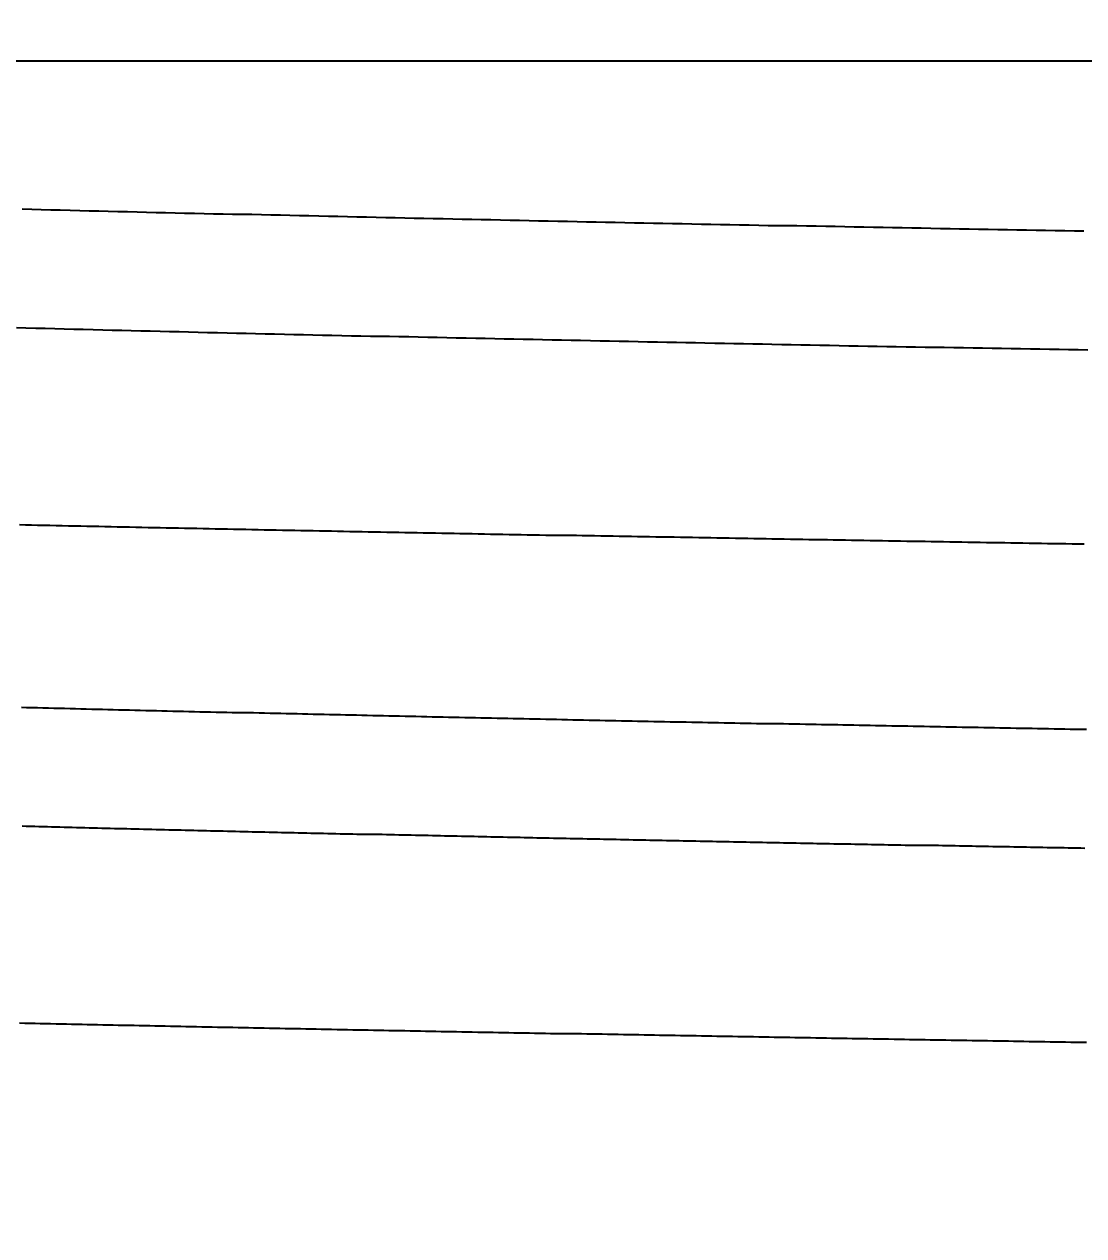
# Model space of a CAD drawing. Header units: millimetres. Extents: x 0 to 3800, y -67 to 2530.
# Drawn here: x 2305.645 to 2308.917, y 1597.292 to 1601.036 of the extents above; entities that cross this region are included whole.
import ezdxf

# ---------------------------------------------------------------- set-up
doc = ezdxf.new("R2010")
doc.units = ezdxf.units.MM
doc.layers.add('내부선 및 부속', color=4, linetype='Continuous')
doc.layers.add('치수선', color=7, linetype='Continuous')
doc.styles.add('____', font='')
doc.styles.get('____').set_extended_font_data('굴림')
doc.dimstyles.new('MSADIM', dxfattribs={"dimtxt": 33, "dimasz": 17, "dimexe": 10, "dimexo": 7.5, "dimgap": 10, "dimtad": 0, "dimtih": 1, "dimtoh": 1, "dimdec": 0, "dimzin": 1, "dimdsep": 46, "dimtxsty": '____', "dimcen": 11.25, "dimadec": 0, "dimazin": 0, "dimtfac": 1, "dimtdec": 0, "dimtix": 1, "dimtmove": 0, "dimatfit": 3, "dimfxl": 1, "dimtolj": 1, "dimtzin": 1, "dimarcsym": 0})

# ---------------------------------------------------------------- blocks, each defined once
blk = doc.blocks.new('*D52')
at = {"layer": '치수선', "color": 0, "linetype": 'Continuous', "lineweight": -2, "transparency": 16777216}
for p, q in [((2932.4547, 1675.4392), (2932.4547, 1337.9392)), ((2232.4547, 1355.3142), (2232.4547, 1337.9392)), ((2249.4547, 1347.9392), (2545.3242, 1347.9392)), ((2915.4547, 1347.9392), (2619.5852, 1347.9392))]:
    blk.add_line(p, q, dxfattribs=at)
at = {"layer": '치수선', "color": 0, "linetype": 'Continuous', "transparency": 16777216}
for points in [[(2249.4547, 1350.7725), (2249.4547, 1345.1059), (2232.4547, 1347.9392)], [(2915.4547, 1350.7725), (2915.4547, 1345.1059), (2932.4547, 1347.9392)]]:
    blk.add_solid(points, dxfattribs=at)
at = {"layer": '치수선', "color": 0, "linetype": 'Continuous', "transparency": 16777216, "insert": (2582.4547, 1347.9392), "char_height": 25, "attachment_point": 5, "style": '____'}
blk.add_mtext('\\A1;700', dxfattribs=at)

msp = doc.modelspace()

# ---------------------------------------------------------------- linework, layer by layer
at = {"layer": '내부선 및 부속', "linetype": 'Continuous'}
msp.add_line((2343.3534, 1600.9215), (2301.5558, 1600.9215), dxfattribs=at)
at = {"layer": '내부선 및 부속', "linetype": 'Continuous', "flags": 128}
for points in [[(2305.6386, 1600.4652), (2305.6686, 1600.4642), (2305.6976, 1600.4632), (2305.7276, 1600.4622), (2305.7566, 1600.4622), (2305.7866, 1600.4612), (2305.8166, 1600.4602), (2305.8456, 1600.4592), (2305.8756, 1600.4592), (2305.9046, 1600.4582), (2305.9346, 1600.4572), (2305.9636, 1600.4572), (2305.9936, 1600.4562), (2306.0226, 1600.4552), (2306.0526, 1600.4542), (2306.0526, 1600.4542), (2306.0816, 1600.4542), (2306.1116, 1600.4532), (2306.1406, 1600.4522), (2306.1706, 1600.4522), (2306.2006, 1600.4512), (2306.2296, 1600.4502), (2306.2596, 1600.4502), (2306.2886, 1600.4492), (2306.3186, 1600.4482), (2306.3476, 1600.4482), (2306.3776, 1600.4472), (2306.4066, 1600.4462), (2306.4366, 1600.4462), (2306.4656, 1600.4452), (2306.4956, 1600.4442), (2306.5246, 1600.4442), (2306.5546, 1600.4432), (2306.5846, 1600.4422), (2306.6136, 1600.4422), (2306.6436, 1600.4412), (2306.6726, 1600.4402), (2306.7026, 1600.4402), (2306.7316, 1600.4392), (2306.7616, 1600.4382), (2306.7906, 1600.4382), (2306.8206, 1600.4372), (2306.8496, 1600.4362), (2306.8796, 1600.4362), (2306.9086, 1600.4352), (2306.9386, 1600.4352), (2306.9686, 1600.4342), (2306.9976, 1600.4332), (2307.0276, 1600.4332), (2307.0566, 1600.4322), (2307.0866, 1600.4322), (2307.1156, 1600.4312), (2307.1456, 1600.4302), (2307.1746, 1600.4302), (2307.2046, 1600.4292), (2307.2336, 1600.4282), (2307.2636, 1600.4282), (2307.2936, 1600.4272), (2307.3226, 1600.4272), (2307.3526, 1600.4262), (2307.3816, 1600.4252), (2307.4116, 1600.4252), (2307.4406, 1600.4242), (2307.4706, 1600.4242), (2307.4996, 1600.4232), (2307.5296, 1600.4222), (2307.5586, 1600.4222), (2307.5886, 1600.4212), (2307.6176, 1600.4212), (2307.6476, 1600.4202), (2307.6776, 1600.4202), (2307.7066, 1600.4192), (2307.7366, 1600.4182), (2307.7656, 1600.4182), (2307.7956, 1600.4172), (2307.8246, 1600.4172), (2307.8546, 1600.4162), (2307.8836, 1600.4162), (2307.9136, 1600.4152), (2307.9426, 1600.4142), (2307.9726, 1600.4142), (2308.0016, 1600.4132), (2308.0316, 1600.4132), (2308.0616, 1600.4122), (2308.0906, 1600.4122), (2308.1206, 1600.4112), (2308.1496, 1600.4112), (2308.1796, 1600.4102), (2308.2086, 1600.4092), (2308.2386, 1600.4092), (2308.2676, 1600.4082), (2308.2976, 1600.4082), (2308.3266, 1600.4072), (2308.3566, 1600.4072), (2308.3866, 1600.4062), (2308.4156, 1600.4062), (2308.4456, 1600.4052), (2308.4746, 1600.4042), (2308.5046, 1600.4042), (2308.5336, 1600.4032), (2308.5636, 1600.4032), (2308.5926, 1600.4022), (2308.6226, 1600.4022), (2308.6516, 1600.4012), (2308.6816, 1600.4012), (2308.7106, 1600.4002), (2308.7406, 1600.4002), (2308.7706, 1600.3992), (2308.7996, 1600.3992), (2308.8296, 1600.3982), (2308.8586, 1600.3982), (2308.8886, 1600.3972), (2308.9176, 1600.3972)], [(2305.6216, 1600.0982), (2305.6506, 1600.0972), (2305.6806, 1600.0962), (2305.7096, 1600.0962), (2305.7396, 1600.0952), (2305.7686, 1600.0942), (2305.7986, 1600.0932), (2305.8276, 1600.0932), (2305.8576, 1600.0922), (2305.8876, 1600.0912), (2305.9166, 1600.0902), (2305.9466, 1600.0902), (2305.9756, 1600.0892), (2306.0056, 1600.0882), (2306.0346, 1600.0882), (2306.0346, 1600.0882), (2306.0646, 1600.0872), (2306.0936, 1600.0862), (2306.1236, 1600.0862), (2306.1526, 1600.0852), (2306.1826, 1600.0842), (2306.2116, 1600.0832), (2306.2416, 1600.0832), (2306.2716, 1600.0822), (2306.3006, 1600.0812), (2306.3306, 1600.0812), (2306.3596, 1600.0802), (2306.3896, 1600.0792), (2306.4186, 1600.0792), (2306.4486, 1600.0782), (2306.4776, 1600.0772), (2306.5076, 1600.0772), (2306.5366, 1600.0762), (2306.5666, 1600.0752), (2306.5956, 1600.0752), (2306.6256, 1600.0742), (2306.6556, 1600.0732), (2306.6846, 1600.0732), (2306.7146, 1600.0722), (2306.7436, 1600.0722), (2306.7736, 1600.0712), (2306.8026, 1600.0702), (2306.8326, 1600.0702), (2306.8616, 1600.0692), (2306.8916, 1600.0682), (2306.9206, 1600.0682), (2306.9506, 1600.0672), (2306.9796, 1600.0662), (2307.0096, 1600.0662), (2307.0396, 1600.0652), (2307.0686, 1600.0652), (2307.0986, 1600.0642), (2307.1276, 1600.0632), (2307.1576, 1600.0632), (2307.1866, 1600.0622), (2307.2166, 1600.0622), (2307.2456, 1600.0612), (2307.2756, 1600.0602), (2307.3046, 1600.0602), (2307.3346, 1600.0592), (2307.3636, 1600.0592), (2307.3936, 1600.0582), (2307.4236, 1600.0572), (2307.4526, 1600.0572), (2307.4826, 1600.0562), (2307.5116, 1600.0562), (2307.5416, 1600.0552), (2307.5706, 1600.0542), (2307.6006, 1600.0542), (2307.6296, 1600.0532), (2307.6596, 1600.0532), (2307.6886, 1600.0522), (2307.7186, 1600.0522), (2307.7476, 1600.0512), (2307.7776, 1600.0502), (2307.8076, 1600.0502), (2307.8366, 1600.0492), (2307.8666, 1600.0492), (2307.8956, 1600.0482), (2307.9256, 1600.0482), (2307.9546, 1600.0472), (2307.9846, 1600.0462), (2308.0136, 1600.0462), (2308.0436, 1600.0452), (2308.0726, 1600.0452), (2308.1026, 1600.0442), (2308.1326, 1600.0442), (2308.1616, 1600.0432), (2308.1916, 1600.0422), (2308.2206, 1600.0422), (2308.2506, 1600.0412), (2308.2796, 1600.0412), (2308.3096, 1600.0402), (2308.3386, 1600.0402), (2308.3686, 1600.0392), (2308.3976, 1600.0392), (2308.4276, 1600.0382), (2308.4566, 1600.0382), (2308.4866, 1600.0372), (2308.5166, 1600.0362), (2308.5456, 1600.0362), (2308.5756, 1600.0352), (2308.6046, 1600.0352), (2308.6346, 1600.0342), (2308.6636, 1600.0342), (2308.6936, 1600.0332), (2308.7226, 1600.0332), (2308.7526, 1600.0322), (2308.7816, 1600.0322), (2308.8116, 1600.0312), (2308.8416, 1600.0312), (2308.8706, 1600.0302), (2308.9006, 1600.0302), (2308.9296, 1600.0292)], [(2305.6306, 1599.4892), (2305.6486, 1599.4882), (2305.6676, 1599.4882), (2305.6866, 1599.4872), (2305.7056, 1599.4872), (2305.7056, 1599.4872), (2305.7246, 1599.4872), (2305.7436, 1599.4862), (2305.7626, 1599.4862), (2305.7816, 1599.4852), (2305.8006, 1599.4852), (2305.8196, 1599.4852), (2305.8386, 1599.4842), (2305.8566, 1599.4842), (2305.8756, 1599.4842), (2305.8946, 1599.4832), (2305.9136, 1599.4832), (2305.9326, 1599.4822), (2305.9516, 1599.4822), (2305.9706, 1599.4822), (2305.9896, 1599.4812), (2306.0086, 1599.4812), (2306.0276, 1599.4802), (2306.0456, 1599.4802), (2306.0646, 1599.4802), (2306.0836, 1599.4792), (2306.1026, 1599.4792), (2306.1216, 1599.4792), (2306.1406, 1599.4782), (2306.1596, 1599.4782), (2306.1786, 1599.4782), (2306.1976, 1599.4772), (2306.2166, 1599.4772), (2306.2346, 1599.4762), (2306.2536, 1599.4762), (2306.2726, 1599.4762), (2306.2916, 1599.4752), (2306.3106, 1599.4752), (2306.3296, 1599.4752), (2306.3486, 1599.4742), (2306.3676, 1599.4742), (2306.3866, 1599.4732), (2306.4056, 1599.4732), (2306.4236, 1599.4732), (2306.4426, 1599.4722), (2306.4616, 1599.4722), (2306.4806, 1599.4722), (2306.4996, 1599.4712), (2306.5186, 1599.4712), (2306.5376, 1599.4712), (2306.5566, 1599.4702), (2306.5756, 1599.4702), (2306.5946, 1599.4702), (2306.6126, 1599.4692), (2306.6316, 1599.4692), (2306.6506, 1599.4682), (2306.6696, 1599.4682), (2306.6886, 1599.4682), (2306.7076, 1599.4672), (2306.7266, 1599.4672), (2306.7456, 1599.4672), (2306.7646, 1599.4662), (2306.7836, 1599.4662), (2306.8016, 1599.4662), (2306.8206, 1599.4652), (2306.8396, 1599.4652), (2306.8586, 1599.4652), (2306.8776, 1599.4642), (2306.8966, 1599.4642), (2306.9156, 1599.4642), (2306.9346, 1599.4632), (2306.9536, 1599.4632), (2306.9726, 1599.4632), (2306.9906, 1599.4622), (2307.0096, 1599.4622), (2307.0286, 1599.4622), (2307.0476, 1599.4612), (2307.0666, 1599.4612), (2307.0856, 1599.4602), (2307.1046, 1599.4602), (2307.1236, 1599.4602), (2307.1426, 1599.4592), (2307.1616, 1599.4592), (2307.1796, 1599.4592), (2307.1986, 1599.4582), (2307.2176, 1599.4582), (2307.2366, 1599.4582), (2307.2556, 1599.4572), (2307.2746, 1599.4572), (2307.2936, 1599.4572), (2307.3126, 1599.4562), (2307.3316, 1599.4562), (2307.3506, 1599.4562), (2307.3686, 1599.4552), (2307.3876, 1599.4552), (2307.4066, 1599.4552), (2307.4256, 1599.4542), (2307.4446, 1599.4542), (2307.4636, 1599.4542), (2307.4826, 1599.4532), (2307.5016, 1599.4532), (2307.5206, 1599.4532), (2307.5396, 1599.4522), (2307.5586, 1599.4522), (2307.5766, 1599.4522), (2307.5956, 1599.4512), (2307.5956, 1599.4512), (2307.6146, 1599.4512), (2307.6336, 1599.4512), (2307.6526, 1599.4512), (2307.6716, 1599.4502), (2307.6906, 1599.4502), (2307.7096, 1599.4502), (2307.7286, 1599.4492), (2307.7476, 1599.4492), (2307.7656, 1599.4492), (2307.7846, 1599.4482), (2307.8036, 1599.4482), (2307.8226, 1599.4482), (2307.8416, 1599.4472), (2307.8606, 1599.4472), (2307.8796, 1599.4472), (2307.8986, 1599.4462), (2307.9176, 1599.4462), (2307.9366, 1599.4462), (2307.9546, 1599.4452), (2307.9736, 1599.4452), (2307.9926, 1599.4452), (2308.0116, 1599.4442), (2308.0306, 1599.4442), (2308.0496, 1599.4442), (2308.0686, 1599.4432), (2308.0876, 1599.4432), (2308.1066, 1599.4432), (2308.1256, 1599.4432), (2308.1436, 1599.4422), (2308.1626, 1599.4422), (2308.1816, 1599.4422), (2308.2006, 1599.4412), (2308.2196, 1599.4412), (2308.2386, 1599.4412), (2308.2576, 1599.4402), (2308.2766, 1599.4402), (2308.2956, 1599.4402), (2308.3146, 1599.4392), (2308.3326, 1599.4392), (2308.3516, 1599.4392), (2308.3706, 1599.4382), (2308.3896, 1599.4382), (2308.4086, 1599.4382), (2308.4276, 1599.4382), (2308.4466, 1599.4372), (2308.4656, 1599.4372), (2308.4846, 1599.4372), (2308.5036, 1599.4362), (2308.5226, 1599.4362), (2308.5406, 1599.4362), (2308.5596, 1599.4352), (2308.5786, 1599.4352), (2308.5976, 1599.4352), (2308.6166, 1599.4342), (2308.6356, 1599.4342), (2308.6546, 1599.4342), (2308.6736, 1599.4342), (2308.6926, 1599.4332), (2308.7116, 1599.4332), (2308.7296, 1599.4332), (2308.7486, 1599.4322), (2308.7676, 1599.4322), (2308.7866, 1599.4322), (2308.8056, 1599.4312), (2308.8246, 1599.4312), (2308.8436, 1599.4312), (2308.8626, 1599.4312), (2308.8816, 1599.4302), (2308.9006, 1599.4302), (2308.9186, 1599.4302)], [(2305.6366, 1598.9252), (2305.6526, 1598.9242), (2305.6696, 1598.9242), (2305.6866, 1598.9242), (2305.7026, 1598.9232), (2305.7196, 1598.9232), (2305.7366, 1598.9222), (2305.7526, 1598.9222), (2305.7696, 1598.9222), (2305.7866, 1598.9212), (2305.8036, 1598.9212), (2305.8196, 1598.9202), (2305.8366, 1598.9202), (2305.8536, 1598.9192), (2305.8696, 1598.9192), (2305.8866, 1598.9192), (2305.9036, 1598.9182), (2305.9196, 1598.9182), (2305.9366, 1598.9172), (2305.9536, 1598.9172), (2305.9706, 1598.9172), (2305.9866, 1598.9162), (2306.0036, 1598.9162), (2306.0206, 1598.9152), (2306.0366, 1598.9152), (2306.0536, 1598.9152), (2306.0706, 1598.9142), (2306.0866, 1598.9142), (2306.1036, 1598.9132), (2306.1206, 1598.9132), (2306.1366, 1598.9132), (2306.1536, 1598.9122), (2306.1706, 1598.9122), (2306.1876, 1598.9112), (2306.2036, 1598.9112), (2306.2206, 1598.9112), (2306.2376, 1598.9102), (2306.2536, 1598.9102), (2306.2706, 1598.9102), (2306.2876, 1598.9092), (2306.3036, 1598.9092), (2306.3206, 1598.9082), (2306.3376, 1598.9082), (2306.3536, 1598.9082), (2306.3706, 1598.9072), (2306.3876, 1598.9072), (2306.4046, 1598.9062), (2306.4206, 1598.9062), (2306.4376, 1598.9062), (2306.4376, 1598.9062), (2306.4546, 1598.9052), (2306.4706, 1598.9052), (2306.4876, 1598.9052), (2306.5046, 1598.9042), (2306.5206, 1598.9042), (2306.5376, 1598.9032), (2306.5546, 1598.9032), (2306.5716, 1598.9032), (2306.5876, 1598.9022), (2306.6046, 1598.9022), (2306.6216, 1598.9022), (2306.6376, 1598.9012), (2306.6546, 1598.9012), (2306.6716, 1598.9012), (2306.6876, 1598.9002), (2306.7046, 1598.9002), (2306.7216, 1598.8992), (2306.7376, 1598.8992), (2306.7546, 1598.8992), (2306.7716, 1598.8982), (2306.7886, 1598.8982), (2306.8046, 1598.8982), (2306.8216, 1598.8972), (2306.8386, 1598.8972), (2306.8546, 1598.8972), (2306.8716, 1598.8962), (2306.8886, 1598.8962), (2306.9046, 1598.8952), (2306.9216, 1598.8952), (2306.9386, 1598.8952), (2306.9556, 1598.8942), (2306.9716, 1598.8942), (2306.9886, 1598.8942), (2307.0056, 1598.8932), (2307.0216, 1598.8932), (2307.0386, 1598.8932), (2307.0556, 1598.8922), (2307.0716, 1598.8922), (2307.0886, 1598.8922), (2307.1056, 1598.8912), (2307.1226, 1598.8912), (2307.1386, 1598.8912), (2307.1556, 1598.8902), (2307.1726, 1598.8902), (2307.1886, 1598.8902), (2307.2056, 1598.8892), (2307.2226, 1598.8892), (2307.2386, 1598.8892), (2307.2556, 1598.8882), (2307.2726, 1598.8882), (2307.2886, 1598.8882), (2307.3056, 1598.8872), (2307.3226, 1598.8872), (2307.3396, 1598.8862), (2307.3556, 1598.8862), (2307.3726, 1598.8862), (2307.3896, 1598.8852), (2307.4056, 1598.8852), (2307.4226, 1598.8852), (2307.4396, 1598.8842), (2307.4556, 1598.8842), (2307.4726, 1598.8842), (2307.4896, 1598.8832), (2307.5066, 1598.8832), (2307.5226, 1598.8832), (2307.5396, 1598.8822), (2307.5566, 1598.8822), (2307.5726, 1598.8822), (2307.5896, 1598.8812), (2307.6066, 1598.8812), (2307.6226, 1598.8812), (2307.6396, 1598.8802), (2307.6566, 1598.8802), (2307.6726, 1598.8802), (2307.6896, 1598.8802), (2307.7066, 1598.8792), (2307.7236, 1598.8792), (2307.7396, 1598.8792), (2307.7566, 1598.8782), (2307.7736, 1598.8782), (2307.7896, 1598.8782), (2307.8066, 1598.8772), (2307.8236, 1598.8772), (2307.8396, 1598.8772), (2307.8566, 1598.8762), (2307.8736, 1598.8762), (2307.8906, 1598.8762), (2307.9066, 1598.8752), (2307.9236, 1598.8752), (2307.9406, 1598.8752), (2307.9566, 1598.8742), (2307.9736, 1598.8742), (2307.9906, 1598.8742), (2308.0066, 1598.8732), (2308.0236, 1598.8732), (2308.0406, 1598.8732), (2308.0576, 1598.8722), (2308.0736, 1598.8722), (2308.0906, 1598.8722), (2308.1076, 1598.8712), (2308.1076, 1598.8712), (2308.1236, 1598.8712), (2308.1406, 1598.8712), (2308.1576, 1598.8712), (2308.1736, 1598.8702), (2308.1906, 1598.8702), (2308.2076, 1598.8702), (2308.2236, 1598.8692), (2308.2406, 1598.8692), (2308.2576, 1598.8692), (2308.2746, 1598.8682), (2308.2906, 1598.8682), (2308.3076, 1598.8682), (2308.3246, 1598.8672), (2308.3406, 1598.8672), (2308.3576, 1598.8672), (2308.3746, 1598.8672), (2308.3906, 1598.8662), (2308.4076, 1598.8662), (2308.4246, 1598.8662), (2308.4416, 1598.8652), (2308.4576, 1598.8652), (2308.4746, 1598.8652), (2308.4916, 1598.8642), (2308.5076, 1598.8642), (2308.5246, 1598.8642), (2308.5416, 1598.8632), (2308.5576, 1598.8632), (2308.5746, 1598.8632), (2308.5916, 1598.8632), (2308.6086, 1598.8622), (2308.6246, 1598.8622), (2308.6416, 1598.8622), (2308.6586, 1598.8612), (2308.6746, 1598.8612), (2308.6916, 1598.8612), (2308.7086, 1598.8602), (2308.7246, 1598.8602), (2308.7416, 1598.8602), (2308.7586, 1598.8602), (2308.7746, 1598.8592), (2308.7916, 1598.8592), (2308.8086, 1598.8592), (2308.8256, 1598.8582), (2308.8416, 1598.8582), (2308.8586, 1598.8582), (2308.8756, 1598.8572), (2308.8916, 1598.8572), (2308.9086, 1598.8572), (2308.9256, 1598.8572)], [(2305.6386, 1598.5582), (2305.6516, 1598.5572), (2305.6646, 1598.5572), (2305.6646, 1598.5572), (2305.6776, 1598.5572), (2305.6906, 1598.5562), (2305.7036, 1598.5562), (2305.7166, 1598.5562), (2305.7296, 1598.5552), (2305.7426, 1598.5552), (2305.7556, 1598.5552), (2305.7686, 1598.5542), (2305.7816, 1598.5542), (2305.7936, 1598.5542), (2305.8066, 1598.5532), (2305.8196, 1598.5532), (2305.8326, 1598.5532), (2305.8456, 1598.5522), (2305.8586, 1598.5522), (2305.8716, 1598.5522), (2305.8846, 1598.5512), (2305.8976, 1598.5512), (2305.9106, 1598.5512), (2305.9236, 1598.5502), (2305.9366, 1598.5502), (2305.9486, 1598.5502), (2305.9616, 1598.5502), (2305.9746, 1598.5492), (2305.9876, 1598.5492), (2306.0006, 1598.5492), (2306.0136, 1598.5482), (2306.0266, 1598.5482), (2306.0396, 1598.5482), (2306.0526, 1598.5472), (2306.0656, 1598.5472), (2306.0786, 1598.5472), (2306.0916, 1598.5462), (2306.1046, 1598.5462), (2306.1166, 1598.5462), (2306.1296, 1598.5462), (2306.1426, 1598.5452), (2306.1556, 1598.5452), (2306.1686, 1598.5452), (2306.1816, 1598.5442), (2306.1946, 1598.5442), (2306.2076, 1598.5442), (2306.2206, 1598.5432), (2306.2336, 1598.5432), (2306.2466, 1598.5432), (2306.2596, 1598.5432), (2306.2726, 1598.5422), (2306.2846, 1598.5422), (2306.2976, 1598.5422), (2306.3106, 1598.5412), (2306.3236, 1598.5412), (2306.3366, 1598.5412), (2306.3496, 1598.5402), (2306.3626, 1598.5402), (2306.3756, 1598.5402), (2306.3886, 1598.5402), (2306.4016, 1598.5392), (2306.4146, 1598.5392), (2306.4276, 1598.5392), (2306.4396, 1598.5382), (2306.4526, 1598.5382), (2306.4656, 1598.5382), (2306.4786, 1598.5382), (2306.4916, 1598.5372), (2306.5046, 1598.5372), (2306.5176, 1598.5372), (2306.5306, 1598.5362), (2306.5436, 1598.5362), (2306.5566, 1598.5362), (2306.5696, 1598.5362), (2306.5826, 1598.5352), (2306.5956, 1598.5352), (2306.6076, 1598.5352), (2306.6206, 1598.5342), (2306.6336, 1598.5342), (2306.6466, 1598.5342), (2306.6596, 1598.5342), (2306.6726, 1598.5332), (2306.6856, 1598.5332), (2306.6986, 1598.5332), (2306.7116, 1598.5322), (2306.7246, 1598.5322), (2306.7376, 1598.5322), (2306.7506, 1598.5322), (2306.7636, 1598.5312), (2306.7756, 1598.5312), (2306.7886, 1598.5312), (2306.8016, 1598.5302), (2306.8146, 1598.5302), (2306.8276, 1598.5302), (2306.8406, 1598.5302), (2306.8536, 1598.5292), (2306.8666, 1598.5292), (2306.8796, 1598.5292), (2306.8926, 1598.5292), (2306.9056, 1598.5282), (2306.9186, 1598.5282), (2306.9306, 1598.5282), (2306.9436, 1598.5272), (2306.9566, 1598.5272), (2306.9566, 1598.5272), (2306.9696, 1598.5272), (2306.9826, 1598.5272), (2306.9956, 1598.5262), (2307.0086, 1598.5262), (2307.0216, 1598.5262), (2307.0346, 1598.5262), (2307.0476, 1598.5252), (2307.0606, 1598.5252), (2307.0736, 1598.5252), (2307.0866, 1598.5242), (2307.0986, 1598.5242), (2307.1116, 1598.5242), (2307.1246, 1598.5242), (2307.1376, 1598.5232), (2307.1506, 1598.5232), (2307.1636, 1598.5232), (2307.1766, 1598.5232), (2307.1896, 1598.5222), (2307.2026, 1598.5222), (2307.2156, 1598.5222), (2307.2286, 1598.5212), (2307.2416, 1598.5212), (2307.2546, 1598.5212), (2307.2666, 1598.5212), (2307.2796, 1598.5202), (2307.2926, 1598.5202), (2307.3056, 1598.5202), (2307.3186, 1598.5202), (2307.3316, 1598.5192), (2307.3446, 1598.5192), (2307.3576, 1598.5192), (2307.3706, 1598.5192), (2307.3836, 1598.5182), (2307.3966, 1598.5182), (2307.4096, 1598.5182), (2307.4226, 1598.5182), (2307.4346, 1598.5172), (2307.4476, 1598.5172), (2307.4606, 1598.5172), (2307.4736, 1598.5172), (2307.4866, 1598.5162), (2307.4996, 1598.5162), (2307.5126, 1598.5162), (2307.5256, 1598.5152), (2307.5386, 1598.5152), (2307.5516, 1598.5152), (2307.5646, 1598.5152), (2307.5776, 1598.5142), (2307.5896, 1598.5142), (2307.6026, 1598.5142), (2307.6156, 1598.5142), (2307.6286, 1598.5132), (2307.6416, 1598.5132), (2307.6546, 1598.5132), (2307.6676, 1598.5132), (2307.6806, 1598.5122), (2307.6936, 1598.5122), (2307.7066, 1598.5122), (2307.7196, 1598.5122), (2307.7326, 1598.5112), (2307.7456, 1598.5112), (2307.7576, 1598.5112), (2307.7706, 1598.5112), (2307.7836, 1598.5102), (2307.7966, 1598.5102), (2307.8096, 1598.5102), (2307.8226, 1598.5102), (2307.8356, 1598.5092), (2307.8486, 1598.5092), (2307.8616, 1598.5092), (2307.8746, 1598.5092), (2307.8876, 1598.5082), (2307.9006, 1598.5082), (2307.9136, 1598.5082), (2307.9256, 1598.5082), (2307.9386, 1598.5072), (2307.9516, 1598.5072), (2307.9646, 1598.5072), (2307.9776, 1598.5072), (2307.9906, 1598.5062), (2308.0036, 1598.5062), (2308.0166, 1598.5062), (2308.0296, 1598.5062), (2308.0426, 1598.5052), (2308.0556, 1598.5052), (2308.0686, 1598.5052), (2308.0816, 1598.5052), (2308.0936, 1598.5042), (2308.1066, 1598.5042), (2308.1196, 1598.5042), (2308.1326, 1598.5042), (2308.1456, 1598.5032), (2308.1586, 1598.5032), (2308.1716, 1598.5032), (2308.1846, 1598.5032), (2308.1976, 1598.5032), (2308.2106, 1598.5022), (2308.2236, 1598.5022), (2308.2366, 1598.5022), (2308.2496, 1598.5022), (2308.2496, 1598.5022), (2308.2616, 1598.5012), (2308.2746, 1598.5012), (2308.2876, 1598.5012), (2308.3006, 1598.5012), (2308.3136, 1598.5002), (2308.3266, 1598.5002), (2308.3396, 1598.5002), (2308.3526, 1598.5002), (2308.3656, 1598.4992), (2308.3786, 1598.4992), (2308.3916, 1598.4992), (2308.4046, 1598.4992), (2308.4176, 1598.4982), (2308.4296, 1598.4982), (2308.4426, 1598.4982), (2308.4556, 1598.4982), (2308.4686, 1598.4982), (2308.4816, 1598.4972), (2308.4946, 1598.4972), (2308.5076, 1598.4972), (2308.5206, 1598.4972), (2308.5336, 1598.4962), (2308.5466, 1598.4962), (2308.5596, 1598.4962), (2308.5726, 1598.4962), (2308.5846, 1598.4952), (2308.5976, 1598.4952), (2308.6106, 1598.4952), (2308.6236, 1598.4952), (2308.6366, 1598.4942), (2308.6496, 1598.4942), (2308.6626, 1598.4942), (2308.6756, 1598.4942), (2308.6886, 1598.4942), (2308.7016, 1598.4932), (2308.7146, 1598.4932), (2308.7276, 1598.4932), (2308.7406, 1598.4932), (2308.7526, 1598.4922), (2308.7656, 1598.4922), (2308.7786, 1598.4922), (2308.7916, 1598.4922), (2308.8046, 1598.4912), (2308.8176, 1598.4912), (2308.8306, 1598.4912), (2308.8436, 1598.4912), (2308.8566, 1598.4912), (2308.8696, 1598.4902), (2308.8826, 1598.4902), (2308.8956, 1598.4902), (2308.9086, 1598.4902), (2308.9206, 1598.4892)], [(2305.6306, 1597.9492), (2305.6466, 1597.9482), (2305.6626, 1597.9482), (2305.6786, 1597.9482), (2305.6946, 1597.9472), (2305.7106, 1597.9472), (2305.7266, 1597.9472), (2305.7436, 1597.9462), (2305.7596, 1597.9462), (2305.7756, 1597.9462), (2305.7916, 1597.9452), (2305.8076, 1597.9452), (2305.8236, 1597.9452), (2305.8396, 1597.9442), (2305.8556, 1597.9442), (2305.8716, 1597.9442), (2305.8876, 1597.9432), (2305.9036, 1597.9432), (2305.9196, 1597.9432), (2305.9356, 1597.9422), (2305.9526, 1597.9422), (2305.9686, 1597.9422), (2305.9846, 1597.9422), (2306.0006, 1597.9412), (2306.0166, 1597.9412), (2306.0326, 1597.9412), (2306.0486, 1597.9402), (2306.0646, 1597.9402), (2306.0806, 1597.9402), (2306.0966, 1597.9392), (2306.1126, 1597.9392), (2306.1286, 1597.9392), (2306.1446, 1597.9382), (2306.1606, 1597.9382), (2306.1776, 1597.9382), (2306.1936, 1597.9372), (2306.2096, 1597.9372), (2306.2256, 1597.9372), (2306.2416, 1597.9362), (2306.2576, 1597.9362), (2306.2736, 1597.9362), (2306.2896, 1597.9362), (2306.3056, 1597.9352), (2306.3216, 1597.9352), (2306.3376, 1597.9352), (2306.3536, 1597.9342), (2306.3696, 1597.9342), (2306.3866, 1597.9342), (2306.4026, 1597.9332), (2306.4186, 1597.9332), (2306.4346, 1597.9332), (2306.4506, 1597.9322), (2306.4666, 1597.9322), (2306.4826, 1597.9322), (2306.4986, 1597.9322), (2306.5146, 1597.9312), (2306.5306, 1597.9312), (2306.5466, 1597.9312), (2306.5626, 1597.9302), (2306.5786, 1597.9302), (2306.5946, 1597.9302), (2306.6116, 1597.9292), (2306.6276, 1597.9292), (2306.6436, 1597.9292), (2306.6596, 1597.9282), (2306.6756, 1597.9282), (2306.6916, 1597.9282), (2306.7076, 1597.9282), (2306.7236, 1597.9272), (2306.7396, 1597.9272), (2306.7396, 1597.9272), (2306.7556, 1597.9272), (2306.7716, 1597.9262), (2306.7876, 1597.9262), (2306.8036, 1597.9262), (2306.8206, 1597.9262), (2306.8366, 1597.9252), (2306.8526, 1597.9252), (2306.8686, 1597.9252), (2306.8846, 1597.9242), (2306.9006, 1597.9242), (2306.9166, 1597.9242), (2306.9326, 1597.9232), (2306.9486, 1597.9232), (2306.9646, 1597.9232), (2306.9806, 1597.9232), (2306.9966, 1597.9222), (2307.0126, 1597.9222), (2307.0286, 1597.9222), (2307.0456, 1597.9212), (2307.0616, 1597.9212), (2307.0776, 1597.9212), (2307.0936, 1597.9212), (2307.1096, 1597.9202), (2307.1256, 1597.9202), (2307.1416, 1597.9202), (2307.1576, 1597.9192), (2307.1736, 1597.9192), (2307.1896, 1597.9192), (2307.2056, 1597.9192), (2307.2216, 1597.9182), (2307.2376, 1597.9182), (2307.2546, 1597.9182), (2307.2706, 1597.9172), (2307.2866, 1597.9172), (2307.3026, 1597.9172), (2307.3186, 1597.9172), (2307.3346, 1597.9162), (2307.3506, 1597.9162), (2307.3666, 1597.9162), (2307.3826, 1597.9152), (2307.3986, 1597.9152), (2307.4146, 1597.9152), (2307.4306, 1597.9152), (2307.4466, 1597.9142), (2307.4626, 1597.9142), (2307.4796, 1597.9142), (2307.4956, 1597.9132), (2307.5116, 1597.9132), (2307.5276, 1597.9132), (2307.5436, 1597.9132), (2307.5596, 1597.9122), (2307.5756, 1597.9122), (2307.5916, 1597.9122), (2307.6076, 1597.9112), (2307.6236, 1597.9112), (2307.6396, 1597.9112), (2307.6556, 1597.9112), (2307.6716, 1597.9102), (2307.6886, 1597.9102), (2307.7046, 1597.9102), (2307.7206, 1597.9102), (2307.7366, 1597.9092), (2307.7526, 1597.9092), (2307.7686, 1597.9092), (2307.7846, 1597.9082), (2307.8006, 1597.9082), (2307.8166, 1597.9082), (2307.8326, 1597.9082), (2307.8486, 1597.9072), (2307.8646, 1597.9072), (2307.8806, 1597.9072), (2307.8976, 1597.9072), (2307.9136, 1597.9062), (2307.9296, 1597.9062), (2307.9456, 1597.9062), (2307.9616, 1597.9052), (2307.9776, 1597.9052), (2307.9936, 1597.9052), (2308.0096, 1597.9052), (2308.0256, 1597.9042), (2308.0416, 1597.9042), (2308.0576, 1597.9042), (2308.0736, 1597.9042), (2308.0896, 1597.9032), (2308.1056, 1597.9032), (2308.1226, 1597.9032), (2308.1386, 1597.9022), (2308.1546, 1597.9022), (2308.1706, 1597.9022), (2308.1866, 1597.9022), (2308.2026, 1597.9012), (2308.2186, 1597.9012), (2308.2346, 1597.9012), (2308.2506, 1597.9012), (2308.2666, 1597.9002), (2308.2826, 1597.9002), (2308.2986, 1597.9002), (2308.3146, 1597.9002), (2308.3316, 1597.8992), (2308.3476, 1597.8992), (2308.3476, 1597.8992), (2308.3636, 1597.8992), (2308.3796, 1597.8982), (2308.3956, 1597.8982), (2308.4116, 1597.8982), (2308.4276, 1597.8982), (2308.4436, 1597.8972), (2308.4596, 1597.8972), (2308.4756, 1597.8972), (2308.4916, 1597.8972), (2308.5076, 1597.8962), (2308.5236, 1597.8962), (2308.5406, 1597.8962), (2308.5566, 1597.8962), (2308.5726, 1597.8952), (2308.5886, 1597.8952), (2308.6046, 1597.8952), (2308.6206, 1597.8952), (2308.6366, 1597.8942), (2308.6526, 1597.8942), (2308.6686, 1597.8942), (2308.6846, 1597.8942), (2308.7006, 1597.8932), (2308.7166, 1597.8932), (2308.7326, 1597.8932), (2308.7486, 1597.8922), (2308.7656, 1597.8922), (2308.7816, 1597.8922), (2308.7976, 1597.8922), (2308.8136, 1597.8912), (2308.8296, 1597.8912), (2308.8456, 1597.8912), (2308.8616, 1597.8912), (2308.8776, 1597.8902), (2308.8936, 1597.8902), (2308.9096, 1597.8902), (2308.9256, 1597.8902)]]:
    msp.add_lwpolyline(points, dxfattribs=at)

# ---------------------------------------------------------------- dimensions: what is measured, and where the dimension line sits
at = {"layer": '치수선', "linetype": 'Continuous'}
dim = msp.add_linear_dim(base=(2232.4547, 1347.9392), p1=(2932.4547, 1682.9392), p2=(2232.4547, 1362.8142), dimstyle='MSADIM', override={"dimtxt": 25}, dxfattribs=at)
dim.commit()
dim.dimension.update_dxf_attribs({"geometry": '*D52', "text_midpoint": (2582.4547, 1347.9392)})

doc.saveas('drawing.dxf')
